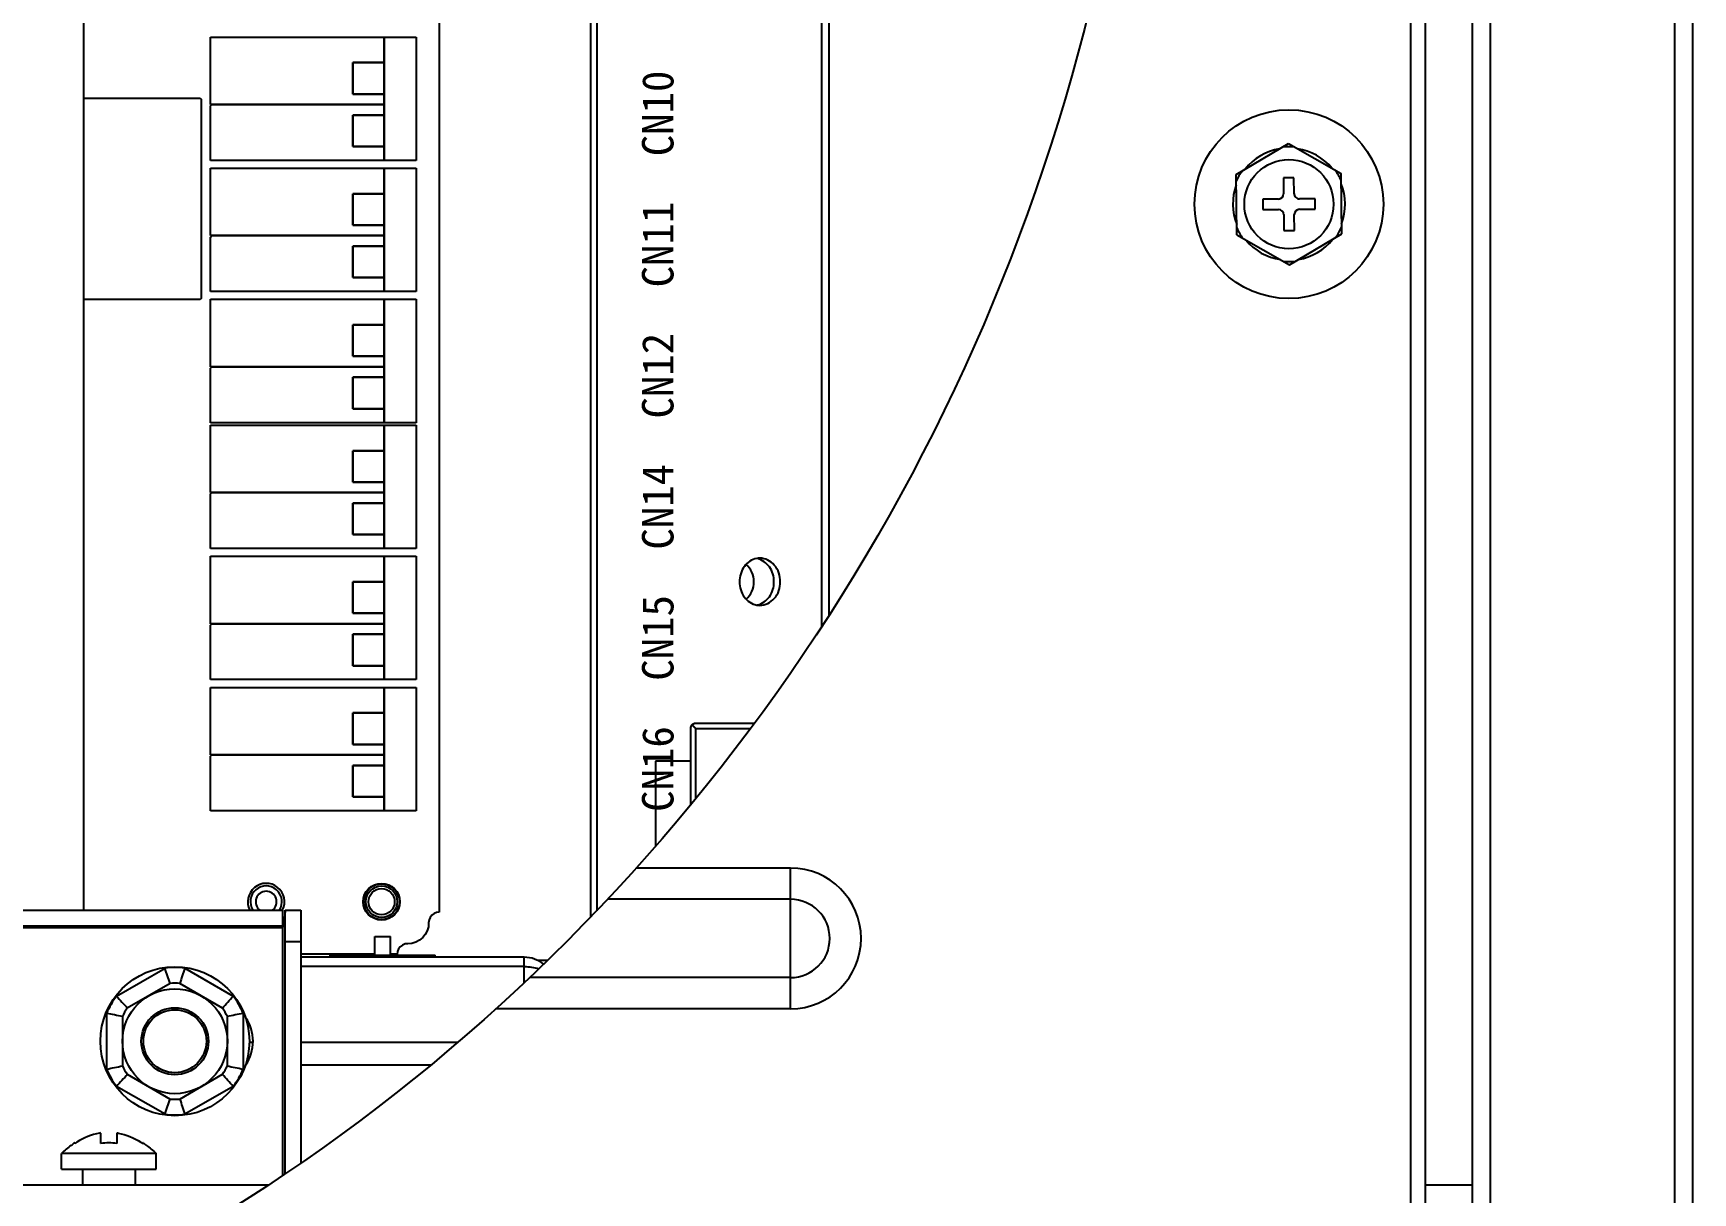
# Model space of a CAD drawing. Extents: x 59521 to 184406, y -1257 to 56672.
# Drawn here: x 80613.9 to 80772.1, y 18198.9 to 18309.5 of the extents above; entities that cross this region are included whole.
import ezdxf

# ---------------------------------------------------------------- set-up
doc = ezdxf.new("R2010")
doc.units = 0
doc.header["$MEASUREMENT"] = 0
doc.layers.get('0').update_dxf_attribs({"linetype": 'CONTINUOUS'})
for name, color, linetype in [('2005-00023_0', 7, 'CONTINUOUS'), ('2401-00170_BSO-M3-20_0', 7, 'CONTINUOUS'), ('2401-00238-M5_0', 7, 'CONTINUOUS'), ('2401-01144-S-M6-16HWM_0', 7, 'CONTINUOUS'), ('2402-00256-TPS-3-25_0', 7, 'CONTINUOUS'), ('2403-00111_0', 7, 'CONTINUOUS'), ('4212-KH003_041_0', 7, 'CONTINUOUS'), ('4212-KH011_041_0', 7, 'CONTINUOUS'), ('4215-19371_3_0', 7, 'CONTINUOUS'), ('4215-19375_1_0', 7, 'CONTINUOUS'), ('4215-19378_0', 7, 'CONTINUOUS'), ('4215-19912_1_0', 7, 'CONTINUOUS'), ('DEFAULT-23093_0', 7, 'CONTINUOUS'), ('DEFAULT-7701_0', 7, 'CONTINUOUS'), ('DT-240_0', 7, 'CONTINUOUS'), ('MSBR-11_0', 7, 'CONTINUOUS'), ('MSBR-13_0', 7, 'CONTINUOUS'), ('MSBR-14_0', 7, 'CONTINUOUS'), ('MSBR-15_0', 7, 'CONTINUOUS'), ('MSBR-179_0', 7, 'CONTINUOUS'), ('MSBR-17_0', 7, 'CONTINUOUS'), ('MSBR-1_0', 7, 'CONTINUOUS'), ('MSBR-22_0', 7, 'CONTINUOUS'), ('MSBR-24_0', 7, 'CONTINUOUS'), ('MSBR-25_0', 7, 'CONTINUOUS'), ('MSBR-26_0', 7, 'CONTINUOUS'), ('MSBR-28_0', 7, 'CONTINUOUS'), ('MSBR-33_0', 7, 'CONTINUOUS'), ('MSBR-35_0', 7, 'CONTINUOUS'), ('MSBR-36_0', 7, 'CONTINUOUS'), ('MSBR-37_0', 7, 'CONTINUOUS'), ('MSBR-39_0', 7, 'CONTINUOUS'), ('MSBR-44_0', 7, 'CONTINUOUS'), ('MSBR-46_0', 7, 'CONTINUOUS'), ('MSBR-47_0', 7, 'CONTINUOUS'), ('MSBR-48_0', 7, 'CONTINUOUS'), ('MSBR-4_0', 7, 'CONTINUOUS'), ('MSBR-50_0', 7, 'CONTINUOUS'), ('MSBR-55_0', 7, 'CONTINUOUS'), ('MSBR-57_0', 7, 'CONTINUOUS'), ('MSBR-58_0', 7, 'CONTINUOUS'), ('MSBR-59_0', 7, 'CONTINUOUS'), ('MSBR-61_0', 7, 'CONTINUOUS'), ('MSBR-66_0', 7, 'CONTINUOUS'), ('MSBR-68_0', 7, 'CONTINUOUS'), ('MSBR-69_0', 7, 'CONTINUOUS'), ('MSBR-6_0', 7, 'CONTINUOUS'), ('U-LUODING_0', 7, 'CONTINUOUS')]:
    doc.layers.add(name, color=color, linetype=linetype)
doc.styles.get("Standard").update_dxf_attribs({"font": '', "height": 60})
doc.styles.get('Standard').set_extended_font_data('SimSun')

# ---------------------------------------------------------------- blocks, each defined once
blk = doc.blocks.new('A$C2059127E')
at = {"color": 87}
for p, q in [((1564.75, 175.71), (1550.04, 175.71)), ((1564.75, 172.73), (1547.3, 172.73)), ((1564.75, 165.27), (1539.88, 165.27)), ((1564.75, 162.29), (1536.65, 162.29))]:
    blk.add_line(p, q, dxfattribs=at)
blk.add_ellipse((1420.13, 304.92), major_axis=(0, 188.03), ratio=0.950994, dxfattribs=at)
at = {"layer": '2005-00023_0', "color": 87, "linetype": 'Continuous'}
for p, q in [((1525.1, 169.2), (1526.6, 169.2)), ((1525.1, 167.4), (1525.1, 169.2)), ((1526.6, 167.4), (1526.6, 169.2)), ((1539.35, 167.2), (1518.05, 167.2)), ((1539.35, 166.32), (1518.05, 166.32)), ((1520.85, 167.4), (1530.85, 167.4)), ((1520.85, 167.2), (1520.85, 167.4)), ((1530.85, 167.2), (1530.85, 167.4)), ((1539.35, 164.78), (1539.35, 167.2)), ((1513.48, 159.08), (1513.13, 159.08)), ((1533, 159.08), (1518.05, 159.08)), ((1518.05, 156.96), (1530.47, 156.96))]:
    blk.add_line(p, q, dxfattribs=at)
blk.add_arc((1539.35, 164.2), 3, 51.6491, 90, dxfattribs=at)
blk.add_open_spline([(1539.35, 166.32), (1539.82, 166.32), (1540.29, 166.26), (1540.74, 166.1)], degree=3, dxfattribs=at)
at = {"layer": '2401-00170_BSO-M3-20_0', "color": 87, "linetype": 'Continuous'}
for radius in [1.7, 1.5, 1.25]:
    blk.add_circle((1525.75, 172.5), radius, dxfattribs=at)
at = {"layer": '2401-00238-M5_0', "color": 87, "linetype": 'Continuous'}
for p, q in [((1499, 149.45), (1499, 150.45)), ((1500.5, 150.45), (1500.5, 149.45)), ((1500.65, 150.43), (1500.5, 150.45)), ((1496.5, 149.45), (1496.5, 149.51)), ((1503, 149.51), (1503, 149.45)), ((1504.25, 148.51), (1495.25, 148.51)), ((1495.25, 147), (1495.25, 148.51)), ((1504.25, 147), (1504.25, 148.51)), ((1495.25, 147), (1504.25, 147)), ((1497.25, 147), (1497.25, 145.5)), ((1502.25, 147), (1502.25, 145.5))]:
    blk.add_line(p, q, dxfattribs=at)
for centre, radius, start, end in [((1499.61, 145.57), 4.92, 97.1388, 98.9166), ((1501.15, 142.6), 8.33, 123.9128, 124.1448), ((1500.99, 142.78), 8.04, 122.169, 123.9354), ((1501.13, 142.56), 8.3, 123.7061, 123.9251), ((1499.75, 144.61), 4.9, 90.0319, 98.8417), ((1499.75, 144.61), 4.9, 81.1583, 89.9681), ((1498.51, 142.78), 8.04, 56.0646, 57.831), ((1498.37, 142.56), 8.3, 56.0749, 56.2939), ((1498.35, 142.6), 8.33, 55.8552, 56.0872)]:
    blk.add_arc(centre, radius, start, end, dxfattribs=at)
for points in [[(1498.85, 150.43), (1498.09, 150.31), (1497.36, 149.99), (1496.71, 149.59)], [(1500.65, 150.43), (1501.41, 150.31), (1502.14, 149.99), (1502.79, 149.59)]]:
    blk.add_open_spline(points, degree=3, dxfattribs=at)
for points in [[(1496.47, 149.49), (1496.37, 149.42), (1495.94, 149.12), (1495.54, 148.78), (1495.25, 148.51)], [(1503.03, 149.49), (1503.13, 149.42), (1503.56, 149.12), (1503.96, 148.78), (1504.25, 148.51)]]:
    blk.add_open_spline(points, degree=3, knots=[0, 0, 0, 0, 0.23668, 1, 1, 1, 1], dxfattribs=at)
at = {"layer": '2401-01144-S-M6-16HWM_0', "color": 87, "linetype": 'Continuous'}
for p, q in [((1607.22, 241.84), (1612.2, 244.77)), ((1607.22, 241.84), (1612.2, 244.77)), ((1612.2, 244.77), (1617.22, 241.93)), ((1612.2, 244.77), (1617.22, 241.93)), ((1607.28, 236.07), (1607.22, 241.84)), ((1607.28, 236.07), (1607.22, 241.84)), ((1612.73, 241.5), (1611.73, 241.5)), ((1611.73, 241.5), (1611.74, 240)), ((1612.73, 241.5), (1611.73, 241.5)), ((1611.73, 241.5), (1611.74, 240)), ((1612.74, 240), (1612.73, 241.5)), ((1612.74, 240), (1612.73, 241.5)), ((1617.28, 236.16), (1617.22, 241.93)), ((1617.28, 236.16), (1617.22, 241.93)), ((1611.25, 239.49), (1609.75, 239.48)), ((1611.25, 239.49), (1609.75, 239.48)), ((1609.75, 239.48), (1609.75, 238.48)), ((1609.75, 239.48), (1609.75, 238.48)), ((1614.75, 239.52), (1613.25, 239.51)), ((1614.75, 239.52), (1613.25, 239.51)), ((1614.75, 238.52), (1614.75, 239.52)), ((1614.75, 238.52), (1614.75, 239.52)), ((1609.75, 238.48), (1611.25, 238.49)), ((1609.75, 238.48), (1611.25, 238.49)), ((1611.76, 238), (1611.77, 236.5)), ((1611.76, 238), (1611.77, 236.5)), ((1612.77, 236.5), (1612.76, 238)), ((1612.77, 236.5), (1612.76, 238)), ((1613.25, 238.51), (1614.75, 238.52)), ((1613.25, 238.51), (1614.75, 238.52)), ((1607.28, 236.07), (1612.3, 233.23)), ((1607.28, 236.07), (1612.3, 233.23)), ((1611.77, 236.5), (1612.77, 236.5)), ((1611.77, 236.5), (1612.77, 236.5)), ((1612.3, 233.23), (1617.28, 236.16)), ((1612.3, 233.23), (1617.28, 236.16))]:
    blk.add_line(p, q, dxfattribs=at)
for radius in [9, 9, 4.25, 4.25]:
    blk.add_circle((1612.25, 239), radius, dxfattribs=at)
for centre, radius, start, end in [((1612.25, 239), 5.35, 99.6691, 141.3485), ((1612.25, 239), 5.35, 99.6691, 141.3485), ((1612.25, 239), 5.47, 84.5164, 96.5013), ((1612.25, 239), 5.47, 84.5164, 96.5013), ((1612.25, 239), 5.35, 39.6691, 81.3485), ((1612.25, 239), 5.35, 39.6691, 81.3485), ((1612.25, 239), 5.47, 144.5164, 156.5013), ((1612.25, 239), 5.47, 144.5164, 156.5013), ((1612.25, 239), 5.47, 24.5164, 36.5013), ((1612.25, 239), 5.47, 24.5164, 36.5013), ((1612.25, 239), 5.35, 159.6691, 201.3485), ((1612.25, 239), 5.35, 159.6691, 201.3485), ((1612.25, 239), 5.35, 339.6691, 21.3485), ((1612.25, 239), 5.35, 339.6691, 21.3485), ((1611.24, 239.99), 0.5, 270.5088, 0.5088), ((1611.24, 239.99), 0.5, 270.5088, 0.5088), ((1613.24, 240.01), 0.5, 180.5088, 270.5088), ((1613.24, 240.01), 0.5, 180.5088, 270.5088), ((1611.26, 237.99), 0.5, 0.5088, 90.5088), ((1611.26, 237.99), 0.5, 0.5088, 90.5088), ((1613.26, 238.01), 0.5, 90.5088, 180.5088), ((1613.26, 238.01), 0.5, 90.5088, 180.5088), ((1612.25, 239), 5.47, 204.5164, 216.5013), ((1612.25, 239), 5.47, 204.5164, 216.5013), ((1612.25, 239), 5.47, 324.5164, 336.5013), ((1612.25, 239), 5.47, 324.5164, 336.5013), ((1612.25, 239), 5.35, 219.6691, 261.3485), ((1612.25, 239), 5.35, 219.6691, 261.3485), ((1612.25, 239), 5.35, 279.6691, 321.3485), ((1612.25, 239), 5.35, 279.6691, 321.3485), ((1612.25, 239), 5.47, 264.5164, 276.5013), ((1612.25, 239), 5.47, 264.5164, 276.5013)]:
    blk.add_arc(centre, radius, start, end, dxfattribs=at)
at = {"layer": '2402-00256-TPS-3-25_0', "color": 87, "linetype": 'Continuous'}
for radius, start, end in [(1.5, 327.635, 212.365), (1, 306.6206, 233.3794)]:
    blk.add_arc((1514.75, 172.5), radius, start, end, dxfattribs=at)
at = {"layer": '2403-00111_0', "color": 87, "linetype": 'Continuous'}
for p, q in [((1500.49, 163.5), (1505.11, 166.16)), ((1506.99, 166.16), (1511.61, 163.5)), ((1505.59, 164.71), (1501.51, 162.35)), ((1510.59, 162.35), (1506.51, 164.71)), ((1499.55, 156.54), (1499.55, 161.86)), ((1501.05, 161.55), (1501.05, 156.85)), ((1511.05, 156.85), (1511.05, 161.55)), ((1512.55, 161.86), (1512.55, 156.54)), ((1501.51, 156.05), (1505.59, 153.69)), ((1506.51, 153.69), (1510.59, 156.05)), ((1505.11, 152.24), (1500.49, 154.9)), ((1511.61, 154.9), (1506.99, 152.24))]:
    blk.add_line(p, q, dxfattribs=at)
for radius in [7.1, 5, 3.2]:
    blk.add_circle((1506.05, 159.2), radius, dxfattribs=at)
for centre, radius, start, end in [((1506.05, 159.2), 7.03, 82.2914, 97.7086), ((1446.49, 146.11), 61.95, 17.4669, 18.8842), ((1565.61, 146.11), 61.95, 161.1158, 162.5331), ((1506.05, 159.2), 5.53, 85.1798, 94.8202), ((1506.05, 159.2), 7.03, 142.2914, 157.7086), ((1547.17, 204.24), 61.95, 221.1158, 222.5331), ((1464.93, 204.24), 61.95, 317.4669, 318.8842), ((1506.05, 159.2), 7.03, 22.2914, 37.7086), ((1487.61, 101.07), 61.95, 77.4669, 78.8842), ((1506.05, 159.2), 5.53, 145.1798, 154.8202), ((1506.05, 159.2), 5.53, 25.1798, 34.8202), ((1524.49, 101.07), 61.95, 101.1158, 102.5331), ((1487.61, 217.33), 61.95, 281.1158, 282.5331), ((1506.05, 159.2), 5.53, 205.1798, 214.8202), ((1506.05, 159.2), 5.53, 325.1798, 334.8202), ((1524.49, 217.33), 61.95, 257.4669, 258.8842), ((1506.05, 159.2), 7.03, 202.2914, 217.7086), ((1547.17, 114.16), 61.95, 137.4669, 138.8842), ((1464.93, 114.16), 61.95, 41.1158, 42.5331), ((1506.05, 159.2), 7.03, 322.2914, 337.7086), ((1446.49, 172.29), 61.95, 341.1158, 342.5331), ((1506.05, 159.2), 5.53, 265.1798, 274.8202), ((1565.61, 172.29), 61.95, 197.4669, 198.8842), ((1506.05, 159.2), 7.03, 262.2914, 277.7086)]:
    blk.add_arc(centre, radius, start, end, dxfattribs=at)
at = {"layer": '4212-KH003_041_0', "color": 87, "linetype": 'Continuous'}
blk.add_line((1325.32, 145.5), (1514.95, 145.5), dxfattribs=at)
at = {"layer": '4212-KH011_041_0', "color": 87, "linetype": 'Continuous'}
blk.add_line((1625.25, 145.5), (1629.75, 145.5), dxfattribs=at)
blk.add_line((1625.25, 145.5), (1629.75, 145.5), dxfattribs=at)
at = {"layer": '4215-19371_3_0', "color": 87, "linetype": 'Continuous'}
for p, q in [((1623.85, 1096.5), (1623.85, 101)), ((1625.25, 1096.5), (1625.25, 101)), ((1625.25, 1096.5), (1625.25, 101)), ((1623.85, 1095.1), (1623.85, 102.4)), ((1564.75, 162.29), (1564.75, 175.71))]:
    blk.add_line(p, q, dxfattribs=at)
for radius in [6.71, 3.73]:
    blk.add_arc((1564.75, 169), radius, 270, 90, dxfattribs=at)
at = {"layer": '4215-19375_1_0', "color": 87, "linetype": 'Continuous'}
for p, q in [((1649.05, 101), (1649.05, 2114)), ((1650.75, 101), (1650.75, 2114)), ((1629.75, 101), (1629.75, 2082)), ((1631.45, 103.2), (1631.45, 2082))]:
    blk.add_line(p, q, dxfattribs=at)
at = {"layer": '4215-19378_0', "color": 87, "linetype": 'Continuous'}
for p, q in [((1300.75, 171.7), (1516.35, 171.7)), ((1516.35, 146.43), (1516.35, 171.7)), ((1516.55, 171.7), (1518.05, 171.7)), ((1516.55, 146.57), (1516.55, 171.7)), ((1518.05, 171.7), (1518.05, 147.59)), ((1300.75, 170.2), (1516.35, 170.2)), ((1516.35, 170), (1300.75, 170)), ((1516.55, 168.7), (1518.05, 168.7))]:
    blk.add_line(p, q, dxfattribs=at)
for centre, radius, start, end in [((1470.15, 178.59), 46.99, 349.4704, 349.8216), ((1509.5, 159.2), 4, 325.3059, 34.6941)]:
    blk.add_arc(centre, radius, start, end, dxfattribs=at)
blk.add_open_spline([(1516.55, 171.7), (1516.55, 171.23), (1516.49, 170.75), (1516.4, 170.28)], degree=3, dxfattribs=at)
at = {"layer": '4215-19912_1_0', "color": 87, "linetype": 'Continuous'}
for p, q in [((1567.73, 198.76), (1567.73, 348.5)), ((1568.43, 199.85), (1568.43, 348.5)), ((1545.67, 345.5), (1545.67, 171.02)), ((1546.27, 345.5), (1546.27, 171.64)), ((1541.57, 166.9), (1540.66, 166.9))]:
    blk.add_line(p, q, dxfattribs=at)
for centre, radius, start, end in [((1559, 203), 2.25, 312.2988, 47.7012), ((1561.82, 203.55), 1.7, 90.0231, 100.2313), ((1561.21, 203.54), 1.71, 77.0636, 79.7706), ((1561.82, 202.45), 1.7, 259.7687, 269.9769), ((1561.21, 202.46), 1.71, 280.2294, 282.9364)]:
    blk.add_arc(centre, radius, start, end, dxfattribs=at)
for points, knots in [([(1561.51, 205.22), (1561.05, 205.14), (1560.16, 204.53), (1559.87, 203.51), (1559.87, 203)], [0, 0, 0, 0, 0.477388, 1, 1, 1, 1]), ([(1563.16, 203), (1563.16, 203.5), (1562.89, 204.48), (1562.04, 205.1), (1561.6, 205.21)], [0, 0, 0, 0, 0.521795, 1, 1, 1, 1]), ([(1563.76, 203), (1563.76, 203.56), (1563.42, 204.69), (1562.32, 205.25), (1561.82, 205.25)], [0, 0, 0, 0, 0.525319, 1, 1, 1, 1]), ([(1559.87, 203), (1559.87, 202.49), (1560.16, 201.47), (1561.05, 200.86), (1561.51, 200.78)], [0, 0, 0, 0, 0.522612, 1, 1, 1, 1]), ([(1561.6, 200.79), (1562.04, 200.9), (1562.89, 201.52), (1563.16, 202.5), (1563.16, 203)], [0, 0, 0, 0, 0.478205, 1, 1, 1, 1]), ([(1561.82, 200.75), (1562.32, 200.75), (1563.42, 201.31), (1563.76, 202.44), (1563.76, 203)], [0, 0, 0, 0, 0.474681, 1, 1, 1, 1])]:
    blk.add_open_spline(points, degree=3, knots=knots, dxfattribs=at)
at = {"layer": 'DEFAULT-23093_0', "color": 87, "linetype": 'Continuous'}
for p, q in [((1555.2, 185.9), (1551.85, 185.9)), ((1551.85, 185.9), (1551.85, 177.75))]:
    blk.add_line(p, q, dxfattribs=at)
at = {"layer": 'DEFAULT-7701_0', "color": 87, "linetype": 'Continuous'}
for p, q in [((1555.2, 189), (1555.2, 181.7)), ((1555.34, 189.35), (1555.34, 189.35)), ((1555.35, 189.36), (1555.35, 189.36)), ((1561.3, 189.5), (1555.7, 189.5)), ((1555.7, 189), (1560.92, 189)), ((1555.7, 182.31), (1555.7, 189))]:
    blk.add_line(p, q, dxfattribs=at)
for centre, radius, start, end in [((1555.7, 189), 0.5, 90, 180), ((1555.75, 188.97), 0.561, 135.986, 136.5113), ((1555.75, 188.97), 0.558, 136.5113, 137.0238), ((1555.72, 188.96), 0.553, 133.5375, 134.0746), ((1555.72, 188.96), 0.55, 133.0221, 133.5375)]:
    blk.add_arc(centre, radius, start, end, dxfattribs=at)
for points in [[(1555.27, 189.26), (1555.22, 189.18), (1555.2, 189.09), (1555.2, 189)], [(1555.34, 189.35), (1555.31, 189.32), (1555.29, 189.29), (1555.27, 189.26)], [(1555.34, 189.35), (1555.38, 189.32), (1555.41, 189.29), (1555.44, 189.25)], [(1555.44, 189.43), (1555.41, 189.41), (1555.37, 189.39), (1555.35, 189.36)], [(1555.44, 189.26), (1555.41, 189.29), (1555.38, 189.32), (1555.35, 189.36)], [(1555.7, 189.5), (1555.61, 189.5), (1555.52, 189.48), (1555.44, 189.43)], [(1555.7, 189), (1555.62, 189.09), (1555.53, 189.17), (1555.44, 189.26)], [(1555.44, 189.25), (1555.53, 189.17), (1555.61, 189.08), (1555.7, 189)]]:
    blk.add_open_spline(points, degree=3, dxfattribs=at)
at = {"layer": 'DT-240_0', "color": 87, "linetype": 'Continuous'}
blk.add_line((1497.35, 332.7), (1497.35, 171.7), dxfattribs=at)
at = {"layer": 'MSBR-11_0', "color": 87, "linetype": 'Continuous'}
for p, q in [((1509.44, 186.37), (1509.57, 186.5)), ((1509.44, 181.17), (1509.44, 186.37)), ((1509.57, 186.5), (1526, 186.5)), ((1526, 185.5), (1523, 185.5)), ((1523, 185.5), (1523, 182.5)), ((1526, 186.5), (1526, 185.5)), ((1523, 182.5), (1526, 182.5)), ((1526, 182.5), (1526, 181.17)), ((1526, 181.17), (1509.44, 181.17))]:
    blk.add_line(p, q, dxfattribs=at)
at = {"layer": 'MSBR-13_0', "color": 87, "linetype": 'Continuous'}
for p, q in [((1523, 190.5), (1526, 190.5)), ((1523, 187.5), (1523, 190.5)), ((1526, 190.5), (1526, 187.5)), ((1526, 187.5), (1523, 187.5))]:
    blk.add_line(p, q, dxfattribs=at)
at = {"layer": 'MSBR-14_0', "color": 87, "linetype": 'Continuous'}
for p, q in [((1509.44, 192.93), (1526, 192.93)), ((1509.44, 186.5), (1509.44, 192.93)), ((1526, 192.93), (1526, 190.5)), ((1526, 190.5), (1523, 190.5)), ((1523, 190.5), (1523, 187.5)), ((1523, 187.5), (1526, 187.5)), ((1526, 187.5), (1526, 186.5)), ((1526, 186.5), (1509.44, 186.5))]:
    blk.add_line(p, q, dxfattribs=at)
at = {"layer": 'MSBR-15_0', "color": 87, "linetype": 'Continuous'}
for p, q in [((1523, 198), (1526, 198)), ((1523, 195), (1523, 198)), ((1526, 198), (1526, 195)), ((1526, 195), (1523, 195))]:
    blk.add_line(p, q, dxfattribs=at)
at = {"layer": 'MSBR-179_0', "color": 87, "linetype": 'Continuous'}
for p, q in [((1497.35, 249.1), (1508.45, 249.1)), ((1508.45, 249.1), (1508.55, 249)), ((1508.55, 249), (1508.55, 230)), ((1508.45, 229.9), (1497.35, 229.9)), ((1508.55, 230), (1508.45, 229.9))]:
    blk.add_line(p, q, dxfattribs=at)
at = {"layer": 'MSBR-17_0', "color": 87, "linetype": 'Continuous'}
for p, q in [((1526, 205.43), (1529.05, 205.43)), ((1526, 193.67), (1526, 205.43)), ((1529.05, 205.43), (1529.05, 193.67)), ((1529.05, 193.67), (1526, 193.67))]:
    blk.add_line(p, q, dxfattribs=at)
at = {"layer": 'MSBR-1_0', "color": 87, "linetype": 'Continuous'}
for p, q in [((1531.25, 349.49), (1531.25, 171.51)), ((1530.38, 171), (1530.28, 170.76)), ((1530.54, 171.21), (1530.38, 171)), ((1530.75, 171.37), (1530.54, 171.21)), ((1530.99, 171.47), (1530.75, 171.37)), ((1531.25, 171.51), (1530.99, 171.47)), ((1529.92, 169.38), (1529.67, 169.08)), ((1530.11, 169.73), (1529.92, 169.38)), ((1530.22, 170.11), (1530.11, 169.73)), ((1530.24, 170.5), (1530.22, 170.11)), ((1530.28, 170.76), (1530.24, 170.5)), ((1527.28, 167.76), (1527.24, 167.5)), ((1527.38, 168), (1527.28, 167.76)), ((1527.54, 168.21), (1527.38, 168)), ((1527.75, 168.37), (1527.54, 168.21)), ((1527.99, 168.47), (1527.75, 168.37)), ((1528.25, 168.49), (1527.99, 168.47)), ((1528.64, 168.53), (1528.25, 168.49)), ((1529.02, 168.64), (1528.64, 168.53)), ((1529.37, 168.83), (1529.02, 168.64)), ((1529.67, 169.08), (1529.37, 168.83)), ((1525.1, 167.5), (1518.05, 167.5)), ((1527.24, 167.5), (1526.6, 167.5))]:
    blk.add_line(p, q, dxfattribs=at)
blk.add_circle((1525.75, 172.5), 1.75, dxfattribs=at)
blk.add_arc((1514.75, 172.5), 1.75, 333.5607, 207.6456, dxfattribs=at)
at = {"layer": 'MSBR-22_0', "color": 87, "linetype": 'Continuous'}
for p, q in [((1509.44, 198.87), (1509.57, 199)), ((1509.44, 193.67), (1509.44, 198.87)), ((1509.57, 199), (1526, 199)), ((1526, 198), (1523, 198)), ((1523, 198), (1523, 195)), ((1526, 199), (1526, 198)), ((1523, 195), (1526, 195)), ((1526, 195), (1526, 193.67)), ((1526, 193.67), (1509.44, 193.67))]:
    blk.add_line(p, q, dxfattribs=at)
at = {"layer": 'MSBR-24_0', "color": 87, "linetype": 'Continuous'}
for p, q in [((1523, 203), (1526, 203)), ((1523, 200), (1523, 203)), ((1526, 203), (1526, 200)), ((1526, 200), (1523, 200))]:
    blk.add_line(p, q, dxfattribs=at)
at = {"layer": 'MSBR-25_0', "color": 87, "linetype": 'Continuous'}
for p, q in [((1509.44, 205.43), (1526, 205.43)), ((1509.44, 199), (1509.44, 205.43)), ((1526, 205.43), (1526, 203)), ((1526, 203), (1523, 203)), ((1523, 203), (1523, 200)), ((1523, 200), (1526, 200)), ((1526, 200), (1526, 199)), ((1526, 199), (1509.44, 199))]:
    blk.add_line(p, q, dxfattribs=at)
at = {"layer": 'MSBR-26_0', "color": 87, "linetype": 'Continuous'}
for p, q in [((1523, 210.5), (1526, 210.5)), ((1523, 207.5), (1523, 210.5)), ((1526, 210.5), (1526, 207.5)), ((1526, 207.5), (1523, 207.5))]:
    blk.add_line(p, q, dxfattribs=at)
at = {"layer": 'MSBR-28_0', "color": 87, "linetype": 'Continuous'}
for p, q in [((1526, 217.93), (1529.05, 217.93)), ((1526, 206.17), (1526, 217.93)), ((1529.05, 217.93), (1529.05, 206.17)), ((1529.05, 206.17), (1526, 206.17))]:
    blk.add_line(p, q, dxfattribs=at)
at = {"layer": 'MSBR-33_0', "color": 87, "linetype": 'Continuous'}
for p, q in [((1509.44, 211.37), (1509.57, 211.5)), ((1509.44, 206.17), (1509.44, 211.37)), ((1509.57, 211.5), (1526, 211.5)), ((1526, 210.5), (1523, 210.5)), ((1523, 210.5), (1523, 207.5)), ((1526, 211.5), (1526, 210.5)), ((1523, 207.5), (1526, 207.5)), ((1526, 207.5), (1526, 206.17)), ((1526, 206.17), (1509.44, 206.17))]:
    blk.add_line(p, q, dxfattribs=at)
at = {"layer": 'MSBR-35_0', "color": 87, "linetype": 'Continuous'}
for p, q in [((1523, 215.5), (1526, 215.5)), ((1523, 212.5), (1523, 215.5)), ((1526, 215.5), (1526, 212.5)), ((1526, 212.5), (1523, 212.5))]:
    blk.add_line(p, q, dxfattribs=at)
at = {"layer": 'MSBR-36_0', "color": 87, "linetype": 'Continuous'}
for p, q in [((1509.44, 217.93), (1526, 217.93)), ((1509.44, 211.5), (1509.44, 217.93)), ((1526, 217.93), (1526, 215.5)), ((1526, 215.5), (1523, 215.5)), ((1523, 215.5), (1523, 212.5)), ((1523, 212.5), (1526, 212.5)), ((1526, 212.5), (1526, 211.5)), ((1526, 211.5), (1509.44, 211.5))]:
    blk.add_line(p, q, dxfattribs=at)
at = {"layer": 'MSBR-37_0', "color": 87, "linetype": 'Continuous'}
for p, q in [((1523, 222.5), (1526, 222.5)), ((1523, 219.5), (1523, 222.5)), ((1526, 222.5), (1526, 219.5)), ((1526, 219.5), (1523, 219.5))]:
    blk.add_line(p, q, dxfattribs=at)
at = {"layer": 'MSBR-39_0', "color": 87, "linetype": 'Continuous'}
for p, q in [((1526, 229.93), (1529.05, 229.93)), ((1526, 218.17), (1526, 229.93)), ((1529.05, 229.93), (1529.05, 218.17)), ((1529.05, 218.17), (1526, 218.17))]:
    blk.add_line(p, q, dxfattribs=at)
at = {"layer": 'MSBR-44_0', "color": 87, "linetype": 'Continuous'}
for p, q in [((1509.44, 223.37), (1509.57, 223.5)), ((1509.44, 218.17), (1509.44, 223.37)), ((1509.57, 223.5), (1526, 223.5)), ((1526, 223.5), (1526, 222.5)), ((1526, 222.5), (1523, 222.5)), ((1523, 222.5), (1523, 219.5)), ((1523, 219.5), (1526, 219.5)), ((1526, 219.5), (1526, 218.17)), ((1526, 218.17), (1509.44, 218.17))]:
    blk.add_line(p, q, dxfattribs=at)
at = {"layer": 'MSBR-46_0', "color": 87, "linetype": 'Continuous'}
for p, q in [((1523, 227.5), (1526, 227.5)), ((1523, 224.5), (1523, 227.5)), ((1526, 227.5), (1526, 224.5)), ((1526, 224.5), (1523, 224.5))]:
    blk.add_line(p, q, dxfattribs=at)
at = {"layer": 'MSBR-47_0', "color": 87, "linetype": 'Continuous'}
for p, q in [((1509.44, 229.93), (1526, 229.93)), ((1509.44, 223.5), (1509.44, 229.93)), ((1526, 229.93), (1526, 227.5)), ((1526, 227.5), (1523, 227.5)), ((1523, 227.5), (1523, 224.5)), ((1526, 223.5), (1509.44, 223.5)), ((1523, 224.5), (1526, 224.5)), ((1526, 224.5), (1526, 223.5))]:
    blk.add_line(p, q, dxfattribs=at)
at = {"layer": 'MSBR-48_0', "color": 87, "linetype": 'Continuous'}
for p, q in [((1523, 235), (1526, 235)), ((1523, 232), (1523, 235)), ((1526, 235), (1526, 232)), ((1526, 232), (1523, 232))]:
    blk.add_line(p, q, dxfattribs=at)
at = {"layer": 'MSBR-4_0', "color": 87, "linetype": 'Continuous'}
for p, q in [((1523, 185.5), (1526, 185.5)), ((1523, 182.5), (1523, 185.5)), ((1526, 185.5), (1526, 182.5)), ((1526, 182.5), (1523, 182.5))]:
    blk.add_line(p, q, dxfattribs=at)
at = {"layer": 'MSBR-50_0', "color": 87, "linetype": 'Continuous'}
for p, q in [((1526, 242.43), (1529.05, 242.43)), ((1526, 230.67), (1526, 242.43)), ((1529.05, 242.43), (1529.05, 230.67)), ((1529.05, 230.67), (1526, 230.67))]:
    blk.add_line(p, q, dxfattribs=at)
at = {"layer": 'MSBR-55_0', "color": 87, "linetype": 'Continuous'}
for p, q in [((1509.44, 235.87), (1509.57, 236)), ((1509.44, 230.67), (1509.44, 235.87)), ((1509.57, 236), (1526, 236)), ((1526, 236), (1526, 235)), ((1526, 235), (1523, 235)), ((1523, 235), (1523, 232)), ((1523, 232), (1526, 232)), ((1526, 232), (1526, 230.67)), ((1526, 230.67), (1509.44, 230.67))]:
    blk.add_line(p, q, dxfattribs=at)
at = {"layer": 'MSBR-57_0', "color": 87, "linetype": 'Continuous'}
for p, q in [((1523, 240), (1526, 240)), ((1523, 237), (1523, 240)), ((1526, 240), (1526, 237)), ((1526, 237), (1523, 237))]:
    blk.add_line(p, q, dxfattribs=at)
at = {"layer": 'MSBR-58_0', "color": 87, "linetype": 'Continuous'}
for p, q in [((1509.44, 242.43), (1526, 242.43)), ((1509.44, 236), (1509.44, 242.43)), ((1526, 242.43), (1526, 240)), ((1526, 240), (1523, 240)), ((1523, 240), (1523, 237)), ((1526, 236), (1509.44, 236)), ((1523, 237), (1526, 237)), ((1526, 237), (1526, 236))]:
    blk.add_line(p, q, dxfattribs=at)
at = {"layer": 'MSBR-59_0', "color": 87, "linetype": 'Continuous'}
for p, q in [((1523, 247.5), (1526, 247.5)), ((1523, 244.5), (1523, 247.5)), ((1526, 247.5), (1526, 244.5)), ((1526, 244.5), (1523, 244.5))]:
    blk.add_line(p, q, dxfattribs=at)
at = {"layer": 'MSBR-61_0', "color": 87, "linetype": 'Continuous'}
for p, q in [((1526, 254.93), (1529.05, 254.93)), ((1526, 243.17), (1526, 254.93)), ((1529.05, 254.93), (1529.05, 243.17)), ((1529.05, 243.17), (1526, 243.17))]:
    blk.add_line(p, q, dxfattribs=at)
at = {"layer": 'MSBR-66_0', "color": 87, "linetype": 'Continuous'}
for p, q in [((1509.44, 248.37), (1509.57, 248.5)), ((1509.57, 248.5), (1526, 248.5)), ((1526, 248.5), (1526, 247.5)), ((1509.44, 243.17), (1509.44, 248.37)), ((1526, 247.5), (1523, 247.5)), ((1523, 247.5), (1523, 244.5)), ((1523, 244.5), (1526, 244.5)), ((1526, 244.5), (1526, 243.17)), ((1526, 243.17), (1509.44, 243.17))]:
    blk.add_line(p, q, dxfattribs=at)
at = {"layer": 'MSBR-68_0', "color": 87, "linetype": 'Continuous'}
for p, q in [((1523, 252.5), (1526, 252.5)), ((1523, 249.5), (1523, 252.5)), ((1526, 252.5), (1526, 249.5)), ((1526, 249.5), (1523, 249.5))]:
    blk.add_line(p, q, dxfattribs=at)
at = {"layer": 'MSBR-69_0', "color": 87, "linetype": 'Continuous'}
for p, q in [((1509.44, 254.93), (1526, 254.93)), ((1509.44, 248.5), (1509.44, 254.93)), ((1526, 254.93), (1526, 252.5)), ((1526, 252.5), (1523, 252.5)), ((1523, 252.5), (1523, 249.5)), ((1526, 248.5), (1509.44, 248.5)), ((1523, 249.5), (1526, 249.5)), ((1526, 249.5), (1526, 248.5))]:
    blk.add_line(p, q, dxfattribs=at)
at = {"layer": 'MSBR-6_0', "color": 87, "linetype": 'Continuous'}
for p, q in [((1526, 192.93), (1529.05, 192.93)), ((1526, 181.17), (1526, 192.93)), ((1529.05, 192.93), (1529.05, 181.17)), ((1529.05, 181.17), (1526, 181.17))]:
    blk.add_line(p, q, dxfattribs=at)
at = {"layer": 'U-LUODING_0', "color": 87, "linetype": 'Continuous'}
blk.add_circle((1506.05, 159.2), 3, dxfattribs=at)
at = {"color": 87, "char_height": 3, "width": 10.1289, "attachment_point": 1, "rotation": 90}
for s, insert in [('CN10', (1550.58, 243.57)), ('CN11', (1550.58, 231.07)), ('CN12', (1550.58, 218.57)), ('CN14', (1550.58, 206.07)), ('CN15', (1550.58, 193.57)), ('CN16', (1550.58, 181.07))]:
    blk.add_mtext(s, dxfattribs=dict(at, insert=insert))

msp = doc.modelspace()

# ---------------------------------------------------------------- block references
at = {"color": 3}
msp.add_blockref('A$C2059127E', (79121.361, 18054.172), dxfattribs=at)

doc.saveas('drawing.dxf')
